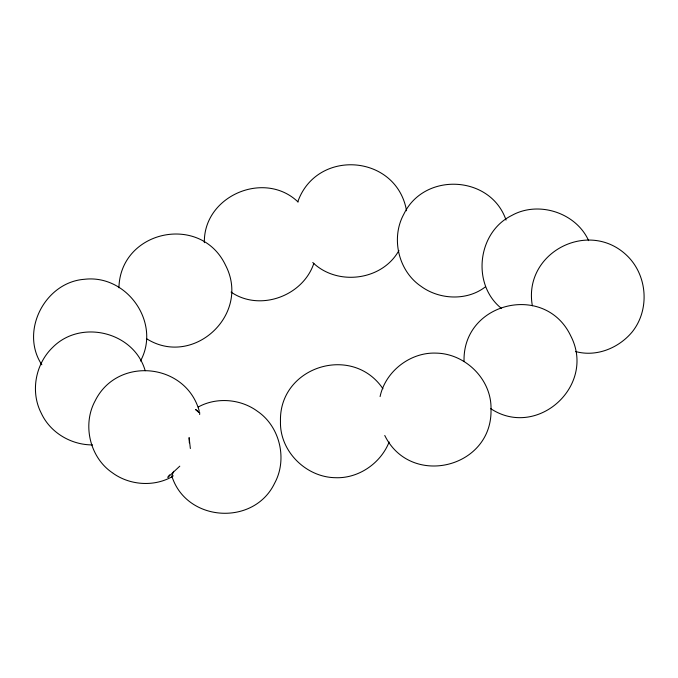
<?xml version="1.0" encoding="UTF-8"?>
<svg xmlns="http://www.w3.org/2000/svg" width="678" height="678" viewBox="0 0 678 678"><rect width="100%" height="100%" fill="white"/><g stroke="black" fill="none" stroke-linecap="round" stroke-linejoin="round"><path stroke-width="1.02" d="M118.93 287.777C120.269 230.054 200.976 213.095 225.596 265.344C251.157 314.584 193.001 368.213 146.473 338.644M199.671 414.546L199.688 412.546L195.544 409.487L198.993 412.622M204.366 242.673C203.341 195.9 264.589 169.686 298.117 202.044M464.049 361.145C462.574 301.863 545.4 282.353 570.749 335.915C596.521 385.646 537.23 439.361 490.779 408.69M380.087 396.588C385.333 371.408 410.309 352.068 436.013 353.119C465.523 353.518 491.906 379.655 491.008 409.419C492.533 468.184 410.656 488.194 384.757 435.471M199.273 411.148C185.992 362.713 117.362 355.933 95.174 400.791C82.131 424.581 89.759 457.387 112.26 472.685C128.998 485.109 153.169 487.143 171.534 477.015L173.576 471.286M140.49 361.018C161.262 322.906 127.032 274.124 84.318 279.302C44.909 282.243 19.645 331.415 41.85 364.789M297.803 201.773C316.804 148.067 396.723 154.338 406.546 210.799M313.846 263.378C302.922 296.125 259.759 311.88 231.071 292.082M389.138 441.988C380.748 463.294 358.518 478.634 335.466 477.702C305.947 477.304 279.565 451.175 280.472 421.402C278.895 366.561 352.416 343.483 382.96 388.782M398.927 250.487C382.265 280.65 337.305 286.353 312.761 262.505M169.542 474.863L167.813 477.371L179.797 466.15M171.534 477.015L173.263 475.82M485.295 286.93C466.896 301.151 439.175 299.752 420.852 286.184C398.359 270.886 390.723 238.08 403.766 214.29C424.14 171.661 490.711 175.068 506.042 220.079M198.247 407.003C216.613 396.876 240.783 398.918 257.53 411.343C280.022 426.632 287.65 459.438 274.607 483.236C254.021 526.281 186.738 522.23 171.966 476.524M92.564 444.904C71.309 445.031 50.299 432.759 41.299 413.258C30.154 391.782 35.4 363.798 52.867 347.204C81.114 318.855 134.151 332 145.185 370.722M575.495 351.501C596.208 357.264 618.472 348.246 631.989 332.178C650.033 309.965 647.549 275.378 626.997 255.623C588.631 218.536 522.797 252.733 532.357 305.761M501.364 308.337C471.439 284.421 477.346 232.351 511.746 215.477C538.434 200.485 576.029 212.672 588.631 240.639M190.357 448.539L189.111 437.598L189.34 442.836"/></g></svg>
